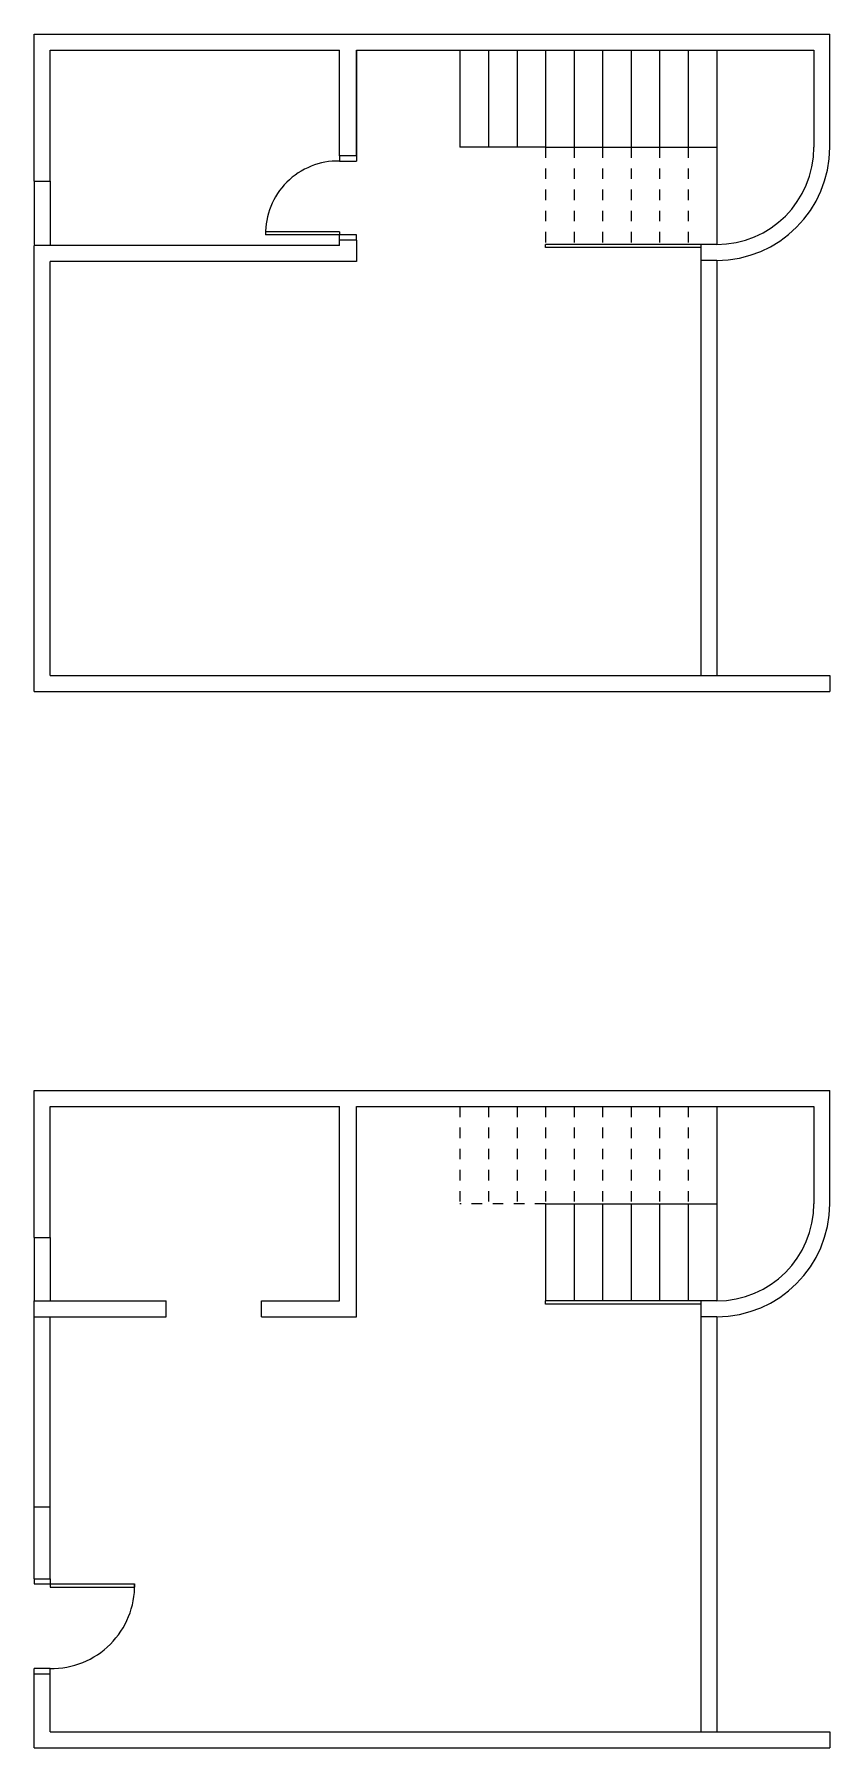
# Model space of a CAD drawing. Header units: millimetres. Extents: x 0 to 7.5, y 0 to 16.2.
import ezdxf

# ---------------------------------------------------------------- set-up
doc = ezdxf.new("R2010")
doc.units = ezdxf.units.MM
doc.linetypes.add('HIDDEN', pattern=[9.525, 6.35, -3.175])
for name, color, linetype in [('ARQ_Alvenaria', 4, 'Continuous'), ('ARQ_Caixilho', 1, 'Continuous'), ('ARQ_Escada', 1, 'Continuous')]:
    doc.layers.add(name, color=color, linetype=linetype)

msp = doc.modelspace()

# ---------------------------------------------------------------- linework, layer by layer
at = {"layer": 'ARQ_Alvenaria'}
for p, q in [((0, 14.83), (0, 16.22)), ((0, 16.22), (0.15, 16.22)), ((0.15, 16.22), (3.05, 16.22)), ((3.05, 16.22), (7.53, 16.22)), ((7.53, 15.15), (7.53, 16.22)), ((0.15, 14.83), (0.15, 16.07)), ((0.15, 16.07), (2.89, 16.07)), ((2.89, 15.07), (2.89, 16.07)), ((3.05, 16.07), (7.38, 16.07)), ((3.05, 15.08), (3.05, 16.07)), ((3.05, 16.07), (3.05, 15.07)), ((7.38, 16.07), (7.38, 15.15)), ((3.05, 15.07), (2.89, 15.07)), ((0, 14.83), (0.15, 14.83)), ((0, 10), (0, 14.22)), ((2.89, 14.22), (0, 14.22)), ((2.89, 14.22), (2.89, 14.27)), ((3.05, 14.27), (2.89, 14.27)), ((3.05, 14.27), (3.05, 14.07)), ((6.31, 14.23), (4.84, 14.23)), ((4.84, 14.23), (4.84, 14.23)), ((4.84, 14.2), (4.84, 14.23)), ((6.31, 14.2), (4.84, 14.2)), ((6.46, 14.23), (6.31, 14.23)), ((6.31, 14.23), (6.31, 14.08)), ((0, 10), (0, 14.02)), ((0.15, 10.15), (0.15, 14.07)), ((3.05, 14.07), (0.15, 14.07)), ((6.46, 14.08), (6.31, 14.08)), ((0.15, 10.15), (7.53, 10.15)), ((7.53, 10.15), (7.53, 10)), ((0, 10), (7.53, 10)), ((0, 6.22), (0.15, 6.22)), ((0, 4.83), (0, 6.22)), ((0.15, 6.22), (3.05, 6.22)), ((3.05, 6.22), (7.53, 6.22)), ((7.53, 5.15), (7.53, 6.22)), ((0.15, 4.83), (0.15, 6.07)), ((0.15, 6.07), (2.89, 6.07)), ((2.89, 4.23), (2.89, 6.07)), ((3.05, 4.08), (3.05, 6.07)), ((3.05, 6.07), (7.38, 6.07)), ((7.38, 6.07), (7.38, 5.15)), ((0, 4.83), (0.15, 4.83)), ((0, 4.23), (1.25, 4.23)), ((0, 4.08), (0, 4.23)), ((1.25, 4.08), (1.25, 4.23)), ((2.15, 4.08), (2.15, 4.23)), ((2.15, 4.23), (2.89, 4.23)), ((6.31, 4.23), (4.84, 4.23)), ((4.84, 4.23), (4.84, 4.23)), ((4.84, 4.2), (4.84, 4.23)), ((6.46, 4.23), (6.31, 4.23)), ((6.31, 4.23), (6.31, 4.08)), ((0, 4.08), (1.25, 4.08)), ((2.15, 4.08), (3.05, 4.08)), ((6.31, 4.2), (4.84, 4.2)), ((6.46, 4.08), (6.31, 4.08)), ((0, 2.28), (0.15, 2.28)), ((0, 1.6), (0, 2.28)), ((0.15, 1.6), (0.15, 2.28)), ((0, 1.6), (0.15, 1.6)), ((0, 0), (0, 0.7)), ((0, 0), (0, 0.7)), ((0, 0.7), (0.15, 0.7)), ((0.15, 0.15), (0.15, 0.7)), ((0, 0), (7.53, 0)), ((0.15, 0.15), (7.53, 0.15)), ((7.53, 0.15), (7.53, 0))]:
    msp.add_line(p, q, dxfattribs=at)
for centre, radius in [((6.46, 15.15), 0.92), ((6.46, 15.15), 1.07), ((6.46, 5.15), 0.92), ((6.46, 5.15), 1.07)]:
    msp.add_arc(centre, radius, 270, 0, dxfattribs=at)
at = {"layer": 'ARQ_Caixilho'}
for p, q in [((2.89, 15.07), (2.89, 15.02)), ((2.89, 15.02), (3.05, 15.02)), ((3.05, 15.07), (3.05, 15.02)), ((0, 14.83), (0, 14.23)), ((0.15, 14.83), (0.15, 14.23)), ((2.89, 14.35), (2.19, 14.35)), ((2.19, 14.35), (2.19, 14.32)), ((2.89, 14.32), (2.19, 14.32)), ((2.89, 14.35), (2.89, 14.32)), ((3.05, 14.32), (2.89, 14.32)), ((2.89, 14.27), (2.89, 14.32)), ((3.05, 14.27), (3.05, 14.32)), ((6.31, 14.08), (6.31, 10.15)), ((6.46, 14.08), (6.46, 10.15)), ((0, 4.83), (0, 4.23)), ((0.15, 4.83), (0.15, 4.23)), ((0, 2.28), (0, 4.08)), ((0.15, 2.28), (0.15, 4.08)), ((6.31, 4.08), (6.31, 0.15)), ((6.46, 4.08), (6.46, 0.15)), ((0, 1.6), (0, 1.55)), ((0, 1.55), (0.15, 1.55)), ((0.15, 1.6), (0.15, 1.55)), ((0.15, 1.55), (0.95, 1.55)), ((0.15, 1.55), (0.15, 1.52)), ((0.15, 1.52), (0.95, 1.52)), ((0.95, 1.55), (0.95, 1.52)), ((0.15, 0.75), (0, 0.75)), ((0, 0.7), (0, 0.75)), ((0.15, 0.7), (0.15, 0.75))]:
    msp.add_line(p, q, dxfattribs=at)
for centre, radius, start, end in [((2.875, 14.335), 0.685, 88.7455, 181.2545), ((0.165, 1.535), 0.785, 268.9053, 1.0947)]:
    msp.add_arc(centre, radius, start, end, dxfattribs=at)
at = {"layer": 'ARQ_Escada'}
for p, q in [((4.03, 16.07), (4.03, 15.15)), ((4.3, 16.07), (4.3, 15.15)), ((4.57, 16.07), (4.57, 15.15)), ((4.84, 16.07), (4.84, 15.15)), ((4.84, 16.07), (4.84, 15.15)), ((5.11, 16.07), (5.11, 15.15)), ((5.38, 16.07), (5.38, 15.15)), ((5.65, 16.07), (5.65, 15.15)), ((5.65, 16.07), (5.65, 15.15)), ((5.92, 16.07), (5.92, 15.15)), ((6.19, 16.07), (6.19, 15.15)), ((6.46, 16.07), (6.46, 14.23)), ((4.84, 15.15), (4.03, 15.15)), ((4.84, 15.15), (6.46, 15.15)), ((6.46, 6.07), (6.46, 4.23)), ((4.84, 5.15), (6.46, 5.15)), ((4.84, 5.15), (4.84, 4.23)), ((5.11, 5.15), (5.11, 4.23)), ((5.38, 5.15), (5.38, 4.23)), ((5.65, 5.15), (5.65, 4.23)), ((5.65, 5.15), (5.65, 4.23)), ((5.92, 5.15), (5.92, 4.23)), ((6.19, 5.15), (6.19, 4.23))]:
    msp.add_line(p, q, dxfattribs=at)
at = {"layer": 'ARQ_Escada', "linetype": 'HIDDEN', "ltscale": 0.01}
for p, q in [((4.84, 15.15), (4.84, 14.23)), ((5.11, 15.15), (5.11, 14.23)), ((5.38, 15.15), (5.38, 14.23)), ((5.65, 15.15), (5.65, 14.23)), ((5.65, 15.15), (5.65, 14.23)), ((5.92, 15.15), (5.92, 14.23)), ((6.19, 15.15), (6.19, 14.23)), ((4.03, 6.07), (4.03, 5.15)), ((4.3, 6.07), (4.3, 5.15)), ((4.57, 6.07), (4.57, 5.15)), ((4.84, 6.07), (4.84, 5.15)), ((4.84, 6.07), (4.84, 5.15)), ((5.11, 6.07), (5.11, 5.15)), ((5.38, 6.07), (5.38, 5.15)), ((5.65, 6.07), (5.65, 5.15)), ((5.65, 6.07), (5.65, 5.15)), ((5.92, 6.07), (5.92, 5.15)), ((6.19, 6.07), (6.19, 5.15)), ((4.84, 5.15), (4.03, 5.15))]:
    msp.add_line(p, q, dxfattribs=at)

doc.saveas('drawing.dxf')
